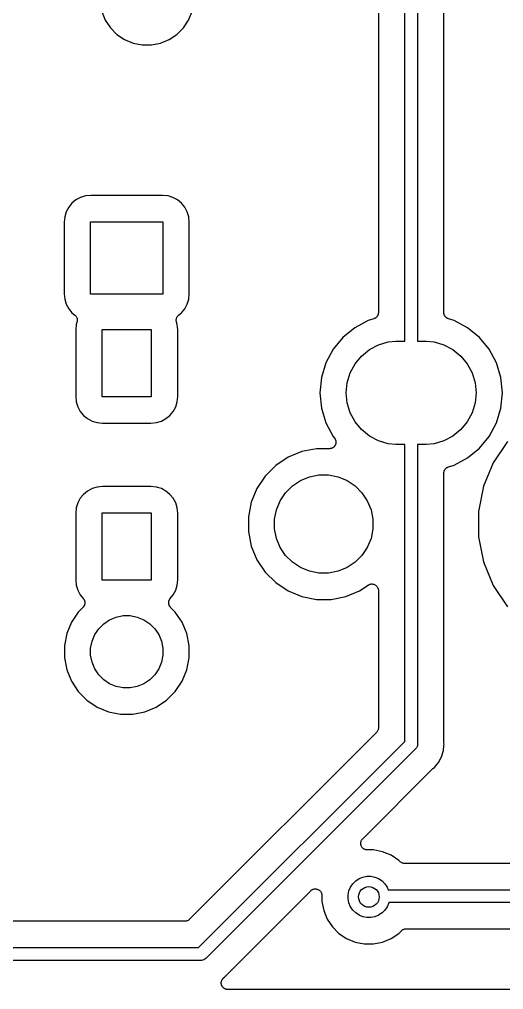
# Model space of a CAD drawing. Extents: x 1.13 to 10.46, y -5.5 to -3.29.
# Drawn here: x 6.281 to 6.65, y -5.498 to -4.758 of the extents above; entities that cross this region are included whole.
import ezdxf

# ---------------------------------------------------------------- set-up
doc = ezdxf.new("R2010")
doc.units = 0
doc.header["$MEASUREMENT"] = 0
doc.layers.add('BLACK', color=7, linetype='CONTINUOUS')

msp = doc.modelspace()

# ---------------------------------------------------------------- linework, layer by layer
at = {"layer": 'BLACK', "linetype": 'CONTINUOUS'}
for p, q in [((6.57461, -4.99394), (6.57461, -4.33228)), ((6.58445, -4.33228), (6.58445, -5.00354)), ((6.60445, -4.98174), (6.60445, -4.35409)), ((6.55461, -4.4435), (6.55461, -4.98174)), ((6.34395, -4.75254), (6.34665, -4.75905)), ((6.34665, -4.75905), (6.35056, -4.7649)), ((6.40609, -4.7649), (6.41001, -4.75905)), ((6.41001, -4.75905), (6.4127, -4.75254)), ((6.35056, -4.7649), (6.35554, -4.76988)), ((6.40112, -4.76988), (6.40609, -4.7649)), ((6.35554, -4.76988), (6.36139, -4.77379)), ((6.36139, -4.77379), (6.3679, -4.77649)), ((6.38875, -4.77649), (6.39526, -4.77379)), ((6.39526, -4.77379), (6.40112, -4.76988)), ((6.3679, -4.77649), (6.37481, -4.77786)), ((6.37481, -4.77786), (6.38185, -4.77786)), ((6.38185, -4.77786), (6.38875, -4.77649)), ((6.33574, -4.89254), (6.33157, -4.89295)), ((6.39025, -4.89254), (6.33574, -4.89254)), ((6.39441, -4.89295), (6.39025, -4.89254)), ((6.32128, -4.89845), (6.31878, -4.90149)), ((6.32433, -4.89595), (6.32128, -4.89845)), ((6.3278, -4.89409), (6.32433, -4.89595)), ((6.33157, -4.89295), (6.3278, -4.89409)), ((6.39818, -4.89409), (6.39441, -4.89295)), ((6.40166, -4.89595), (6.39818, -4.89409)), ((6.4047, -4.89845), (6.40166, -4.89595)), ((6.4072, -4.90149), (6.4047, -4.89845)), ((6.31693, -4.90497), (6.31578, -4.90874)), ((6.31878, -4.90149), (6.31693, -4.90497)), ((6.40906, -4.90497), (6.4072, -4.90149)), ((6.4102, -4.90874), (6.40906, -4.90497)), ((6.31578, -4.90874), (6.31537, -4.9129)), ((6.31537, -4.9129), (6.31537, -4.96741)), ((6.33549, -4.96766), (6.33549, -4.91266)), ((6.33549, -4.91266), (6.39049, -4.91266)), ((6.39049, -4.91266), (6.39049, -4.96766)), ((6.41061, -4.9129), (6.4102, -4.90874)), ((6.41061, -4.96741), (6.41061, -4.9129)), ((6.31537, -4.96741), (6.31578, -4.97158)), ((6.31578, -4.97158), (6.31693, -4.97535)), ((6.39049, -4.96766), (6.33549, -4.96766)), ((6.40906, -4.97535), (6.4102, -4.97158)), ((6.4102, -4.97158), (6.41061, -4.96741)), ((6.31693, -4.97535), (6.31878, -4.97882)), ((6.31878, -4.97882), (6.32128, -4.98187)), ((6.4047, -4.98187), (6.4072, -4.97882)), ((6.4072, -4.97882), (6.40906, -4.97535)), ((6.32128, -4.98187), (6.3235, -4.98369)), ((6.3235, -4.98369), (6.32352, -4.98371)), ((6.32352, -4.98371), (6.32352, -4.98371)), ((6.32352, -4.98371), (6.32352, -4.98371)), ((6.32352, -4.98371), (6.32355, -4.98373)), ((6.32355, -4.98373), (6.32388, -4.98407)), ((6.32388, -4.98407), (6.32421, -4.9844)), ((6.32421, -4.9844), (6.32422, -4.98442)), ((6.32422, -4.98442), (6.32424, -4.98443)), ((6.32424, -4.98443), (6.32449, -4.98482)), ((6.32449, -4.98482), (6.32475, -4.98521)), ((6.32475, -4.98521), (6.32476, -4.98523)), ((6.32476, -4.98523), (6.32477, -4.98525)), ((6.32477, -4.98525), (6.32494, -4.98568)), ((6.32494, -4.98568), (6.32512, -4.98612)), ((6.32521, -4.98855), (6.32511, -4.98901)), ((6.32512, -4.98612), (6.32512, -4.98614)), ((6.32512, -4.98614), (6.32513, -4.98616)), ((6.32513, -4.98616), (6.32522, -4.98661)), ((6.3253, -4.98809), (6.32521, -4.98855)), ((6.32522, -4.98661), (6.32531, -4.98707)), ((6.32531, -4.98758), (6.3253, -4.98805)), ((6.3253, -4.98805), (6.3253, -4.98807)), ((6.3253, -4.98807), (6.3253, -4.98809)), ((6.32531, -4.98707), (6.32531, -4.9871)), ((6.32531, -4.9871), (6.32531, -4.98712)), ((6.32531, -4.98712), (6.32531, -4.98758)), ((6.40067, -4.98798), (6.40068, -4.98751)), ((6.40068, -4.988), (6.40067, -4.98798)), ((6.40068, -4.98705), (6.40069, -4.98703)), ((6.40068, -4.98751), (6.40068, -4.98705)), ((6.40068, -4.98802), (6.40068, -4.988)), ((6.40077, -4.98848), (6.40068, -4.98802)), ((6.40069, -4.987), (6.40078, -4.98655)), ((6.40069, -4.98703), (6.40069, -4.987)), ((6.40085, -4.98894), (6.40077, -4.98848)), ((6.40078, -4.98655), (6.40087, -4.98609)), ((6.40087, -4.98609), (6.40088, -4.98607)), ((6.40088, -4.98607), (6.40089, -4.98605)), ((6.40089, -4.98605), (6.40107, -4.98562)), ((6.40107, -4.98562), (6.40125, -4.98519)), ((6.40125, -4.98519), (6.40126, -4.98517)), ((6.40126, -4.98517), (6.40127, -4.98515)), ((6.40127, -4.98515), (6.40154, -4.98476)), ((6.40154, -4.98476), (6.40179, -4.98438)), ((6.40179, -4.98438), (6.40181, -4.98436)), ((6.40181, -4.98436), (6.40182, -4.98435)), ((6.40182, -4.98435), (6.40215, -4.98402)), ((6.40215, -4.98402), (6.40248, -4.98369)), ((6.40248, -4.98369), (6.4047, -4.98187)), ((6.54686, -4.9878), (6.53654, -4.99331)), ((6.55106, -4.98652), (6.54686, -4.9878)), ((6.55126, -4.98644), (6.55106, -4.98652)), ((6.55148, -4.98637), (6.55126, -4.98644)), ((6.55171, -4.98625), (6.55148, -4.98637)), ((6.55196, -4.98615), (6.55171, -4.98625)), ((6.55215, -4.98603), (6.55196, -4.98615)), ((6.55234, -4.98592), (6.55215, -4.98603)), ((6.55255, -4.98576), (6.55234, -4.98592)), ((6.55277, -4.98561), (6.55255, -4.98576)), ((6.55293, -4.98545), (6.55277, -4.98561)), ((6.5531, -4.98531), (6.55293, -4.98545)), ((6.55328, -4.98511), (6.5531, -4.98531)), ((6.55346, -4.98492), (6.55328, -4.98511)), ((6.55359, -4.98473), (6.55346, -4.98492)), ((6.55373, -4.98456), (6.55359, -4.98473)), ((6.55386, -4.98433), (6.55373, -4.98456)), ((6.55401, -4.98411), (6.55386, -4.98433)), ((6.55409, -4.9839), (6.55401, -4.98411)), ((6.5542, -4.98371), (6.55409, -4.9839)), ((6.55428, -4.98345), (6.5542, -4.98371)), ((6.55438, -4.98321), (6.55428, -4.98345)), ((6.55443, -4.98299), (6.55438, -4.98321)), ((6.5545, -4.98278), (6.55443, -4.98299)), ((6.55453, -4.98251), (6.5545, -4.98278)), ((6.55458, -4.98225), (6.55453, -4.98251)), ((6.55461, -4.98181), (6.55458, -4.98203)), ((6.55458, -4.98203), (6.55458, -4.98225)), ((6.55461, -4.98174), (6.55461, -4.98181)), ((6.60447, -4.98196), (6.60445, -4.98174)), ((6.60447, -4.98218), (6.60447, -4.98196)), ((6.60452, -4.98244), (6.60447, -4.98218)), ((6.60454, -4.98271), (6.60452, -4.98244)), ((6.60461, -4.98292), (6.60454, -4.98271)), ((6.60465, -4.98314), (6.60461, -4.98292)), ((6.60475, -4.98339), (6.60465, -4.98314)), ((6.60483, -4.98364), (6.60475, -4.98339)), ((6.60493, -4.98384), (6.60483, -4.98364)), ((6.60501, -4.98405), (6.60493, -4.98384)), ((6.60516, -4.98427), (6.60501, -4.98405)), ((6.60528, -4.9845), (6.60516, -4.98427)), ((6.60543, -4.98468), (6.60528, -4.9845)), ((6.60555, -4.98487), (6.60543, -4.98468)), ((6.60573, -4.98506), (6.60555, -4.98487)), ((6.6059, -4.98526), (6.60573, -4.98506)), ((6.60607, -4.9854), (6.6059, -4.98526)), ((6.60623, -4.98556), (6.60607, -4.9854)), ((6.60645, -4.98571), (6.60623, -4.98556)), ((6.60665, -4.98588), (6.60645, -4.98571)), ((6.60685, -4.98599), (6.60665, -4.98588)), ((6.60703, -4.98612), (6.60685, -4.98599)), ((6.60728, -4.98622), (6.60703, -4.98612)), ((6.60751, -4.98635), (6.60728, -4.98622)), ((6.60773, -4.98641), (6.60751, -4.98635)), ((6.60793, -4.9865), (6.60773, -4.98641)), ((6.608, -4.98652), (6.60793, -4.9865)), ((6.6122, -4.9878), (6.608, -4.98652)), ((6.62251, -4.99331), (6.6122, -4.9878)), ((6.32458, -4.99076), (6.32417, -4.99493)), ((6.32417, -4.99493), (6.32417, -5.04562)), ((6.32511, -4.98901), (6.32458, -4.99076)), ((6.34429, -5.04587), (6.34429, -4.99469)), ((6.34429, -4.99469), (6.38169, -4.99469)), ((6.38169, -4.99469), (6.38169, -5.04587)), ((6.40086, -4.98898), (6.40085, -4.98894)), ((6.40087, -4.98901), (6.40086, -4.98898)), ((6.40086, -4.98898), (6.40086, -4.98898)), ((6.40086, -4.98898), (6.40086, -4.98898)), ((6.4014, -4.99076), (6.40087, -4.98901)), ((6.40181, -4.99493), (6.4014, -4.99076)), ((6.40181, -5.04562), (6.40181, -4.99493)), ((6.53654, -4.99331), (6.5275, -5.00073)), ((6.57461, -5.00354), (6.57461, -4.99394)), ((6.57461, -4.99394), (6.57461, -4.99394)), ((6.63155, -5.00073), (6.62251, -4.99331)), ((6.5275, -5.00073), (6.52008, -5.00977)), ((6.63897, -5.00977), (6.63155, -5.00073)), ((6.52008, -5.00977), (6.51457, -5.02008)), ((6.54171, -5.01494), (6.54771, -5.01002)), ((6.54771, -5.01002), (6.55455, -5.00636)), ((6.55455, -5.00636), (6.56197, -5.00411)), ((6.56197, -5.00411), (6.56775, -5.00354)), ((6.56775, -5.00354), (6.57461, -5.00354)), ((6.58445, -5.00354), (6.5913, -5.00354)), ((6.5913, -5.00354), (6.59709, -5.00411)), ((6.59709, -5.00411), (6.60451, -5.00636)), ((6.60451, -5.00636), (6.61135, -5.01002)), ((6.61135, -5.01002), (6.61734, -5.01494)), ((6.64449, -5.02008), (6.63897, -5.00977)), ((6.53679, -5.02093), (6.54171, -5.01494)), ((6.61734, -5.01494), (6.62226, -5.02093)), ((6.51457, -5.02008), (6.51117, -5.03127)), ((6.53314, -5.02777), (6.53679, -5.02093)), ((6.62226, -5.02093), (6.62592, -5.02777)), ((6.64788, -5.03127), (6.64449, -5.02008)), ((6.51117, -5.03127), (6.51003, -5.04291)), ((6.53088, -5.0352), (6.53314, -5.02777)), ((6.62592, -5.02777), (6.62817, -5.0352)), ((6.64903, -5.04291), (6.64788, -5.03127)), ((6.53012, -5.04291), (6.53088, -5.0352)), ((6.62817, -5.0352), (6.62893, -5.04291)), ((6.32417, -5.04562), (6.32458, -5.04979)), ((6.38169, -5.04587), (6.34429, -5.04587)), ((6.4014, -5.04979), (6.40181, -5.04562)), ((6.51003, -5.04291), (6.51117, -5.05455)), ((6.53088, -5.05063), (6.53012, -5.04291)), ((6.62893, -5.04291), (6.62817, -5.05063)), ((6.64788, -5.05455), (6.64903, -5.04291)), ((6.32458, -5.04979), (6.32572, -5.05356)), ((6.32572, -5.05356), (6.32758, -5.05703)), ((6.3984, -5.05703), (6.40026, -5.05356)), ((6.40026, -5.05356), (6.4014, -5.04979)), ((6.51117, -5.05455), (6.51457, -5.06574)), ((6.53314, -5.05805), (6.53088, -5.05063)), ((6.62817, -5.05063), (6.62592, -5.05805)), ((6.64449, -5.06574), (6.64788, -5.05455)), ((6.32758, -5.05703), (6.33008, -5.06008)), ((6.33008, -5.06008), (6.33313, -5.06258)), ((6.39286, -5.06258), (6.3959, -5.06008)), ((6.3959, -5.06008), (6.3984, -5.05703)), ((6.53679, -5.06489), (6.53314, -5.05805)), ((6.62592, -5.05805), (6.62226, -5.06489)), ((6.33313, -5.06258), (6.3366, -5.06443)), ((6.3366, -5.06443), (6.34037, -5.06558)), ((6.34037, -5.06558), (6.34454, -5.06599)), ((6.34454, -5.06599), (6.38145, -5.06599)), ((6.38145, -5.06599), (6.38561, -5.06558)), ((6.38561, -5.06558), (6.38938, -5.06443)), ((6.38938, -5.06443), (6.39286, -5.06258)), ((6.51457, -5.06574), (6.52008, -5.07606)), ((6.54171, -5.07089), (6.53679, -5.06489)), ((6.62226, -5.06489), (6.61734, -5.07089)), ((6.63897, -5.07606), (6.64449, -5.06574)), ((6.52008, -5.07606), (6.52113, -5.07734)), ((6.54771, -5.07581), (6.54171, -5.07089)), ((6.55455, -5.07946), (6.54771, -5.07581)), ((6.61135, -5.07581), (6.60451, -5.07946)), ((6.61734, -5.07089), (6.61135, -5.07581)), ((6.63155, -5.0851), (6.63897, -5.07606)), ((6.52004, -5.08468), (6.51981, -5.0848)), ((6.52022, -5.08453), (6.52004, -5.08468)), ((6.52041, -5.0844), (6.52022, -5.08453)), ((6.5206, -5.08422), (6.52041, -5.0844)), ((6.52079, -5.08406), (6.5206, -5.08422)), ((6.52094, -5.08388), (6.52079, -5.08406)), ((6.52111, -5.08371), (6.52094, -5.08388)), ((6.52125, -5.0835), (6.52111, -5.08371)), ((6.52113, -5.07734), (6.52118, -5.07739)), ((6.52118, -5.07739), (6.52131, -5.07759)), ((6.52141, -5.08331), (6.52125, -5.0835)), ((6.52131, -5.07759), (6.52145, -5.07777)), ((6.52153, -5.0831), (6.52141, -5.08331)), ((6.52145, -5.07777), (6.52157, -5.078)), ((6.52166, -5.08291), (6.52153, -5.0831)), ((6.52157, -5.078), (6.52171, -5.07821)), ((6.52176, -5.08267), (6.52166, -5.08291)), ((6.52171, -5.07821), (6.5218, -5.07843)), ((6.52188, -5.08245), (6.52176, -5.08267)), ((6.5218, -5.07843), (6.52191, -5.07864)), ((6.52195, -5.08223), (6.52188, -5.08245)), ((6.52191, -5.07864), (6.52198, -5.07888)), ((6.52204, -5.08201), (6.52195, -5.08223)), ((6.52198, -5.07888), (6.52207, -5.07912)), ((6.52209, -5.08176), (6.52204, -5.08201)), ((6.52207, -5.07912), (6.52211, -5.07935)), ((6.52217, -5.08152), (6.52209, -5.08176)), ((6.52211, -5.07935), (6.52218, -5.07957)), ((6.52219, -5.08128), (6.52217, -5.08152)), ((6.52218, -5.07957), (6.5222, -5.07983)), ((6.52224, -5.08105), (6.52219, -5.08128)), ((6.5222, -5.07983), (6.52225, -5.08008)), ((6.52227, -5.08055), (6.52224, -5.0808)), ((6.52224, -5.0808), (6.52224, -5.08105)), ((6.52225, -5.08008), (6.52225, -5.08031)), ((6.52225, -5.08031), (6.52227, -5.08055)), ((6.56197, -5.08171), (6.55455, -5.07946)), ((6.56775, -5.08228), (6.56197, -5.08171)), ((6.57461, -5.08228), (6.56775, -5.08228)), ((6.57461, -5.09237), (6.57461, -5.08228)), ((6.5913, -5.08228), (6.58445, -5.08228)), ((6.58445, -5.08228), (6.58445, -5.31027)), ((6.59709, -5.08171), (6.5913, -5.08228)), ((6.60451, -5.07946), (6.59709, -5.08171)), ((6.65283, -5.07997), (6.64203, -5.09614)), ((6.4858, -5.09204), (6.4764, -5.09833)), ((6.49625, -5.08772), (6.4858, -5.09204)), ((6.50734, -5.08551), (6.49625, -5.08772)), ((6.51727, -5.08551), (6.50734, -5.08551)), ((6.5175, -5.08549), (6.51727, -5.08551)), ((6.51774, -5.08549), (6.5175, -5.08549)), ((6.51799, -5.08544), (6.51774, -5.08549)), ((6.51824, -5.08542), (6.51799, -5.08544)), ((6.51846, -5.08535), (6.51824, -5.08542)), ((6.5187, -5.0853), (6.51846, -5.08535)), ((6.51893, -5.08521), (6.5187, -5.0853)), ((6.51917, -5.08513), (6.51893, -5.08521)), ((6.51938, -5.08502), (6.51917, -5.08513)), ((6.5196, -5.08494), (6.51938, -5.08502)), ((6.51981, -5.0848), (6.5196, -5.08494)), ((6.62251, -5.09252), (6.63155, -5.0851)), ((6.4764, -5.09833), (6.46841, -5.10632)), ((6.57461, -5.30847), (6.57461, -5.09237)), ((6.57461, -5.09237), (6.57461, -5.09237)), ((6.60734, -5.09958), (6.60758, -5.09945)), ((6.60758, -5.09945), (6.60779, -5.09939)), ((6.60779, -5.09939), (6.608, -5.0993)), ((6.608, -5.0993), (6.6122, -5.09803)), ((6.6122, -5.09803), (6.62251, -5.09252)), ((6.64203, -5.09614), (6.63458, -5.11411)), ((6.46841, -5.10632), (6.46212, -5.11572)), ((6.50208, -5.10695), (6.50931, -5.10551)), ((6.50931, -5.10551), (6.51668, -5.10551)), ((6.51668, -5.10551), (6.5239, -5.10695)), ((6.60445, -5.10402), (6.60447, -5.1038)), ((6.60445, -5.10409), (6.60445, -5.10402)), ((6.60445, -5.30904), (6.60445, -5.10409)), ((6.60447, -5.1038), (6.60448, -5.10357)), ((6.60448, -5.10357), (6.60453, -5.10331)), ((6.60453, -5.10331), (6.60456, -5.10305)), ((6.60456, -5.10305), (6.60463, -5.10284)), ((6.60463, -5.10284), (6.60467, -5.10262)), ((6.60467, -5.10262), (6.60477, -5.10237)), ((6.60477, -5.10237), (6.60485, -5.10212)), ((6.60485, -5.10212), (6.60496, -5.10192)), ((6.60496, -5.10192), (6.60505, -5.10172)), ((6.60505, -5.10172), (6.6052, -5.1015)), ((6.6052, -5.1015), (6.60532, -5.10126)), ((6.60532, -5.10126), (6.60547, -5.10109)), ((6.60547, -5.10109), (6.60559, -5.10091)), ((6.60559, -5.10091), (6.60578, -5.10072)), ((6.60578, -5.10072), (6.60595, -5.10052)), ((6.60595, -5.10052), (6.60613, -5.10038)), ((6.60613, -5.10038), (6.60628, -5.10022)), ((6.60628, -5.10022), (6.6065, -5.10007)), ((6.6065, -5.10007), (6.60671, -5.09991)), ((6.60671, -5.09991), (6.60691, -5.0998)), ((6.60691, -5.0998), (6.6071, -5.09968)), ((6.6071, -5.09968), (6.60734, -5.09958)), ((6.48394, -5.11907), (6.48915, -5.11386)), ((6.48915, -5.11386), (6.49528, -5.10977)), ((6.49528, -5.10977), (6.50208, -5.10695)), ((6.5239, -5.10695), (6.53071, -5.10977)), ((6.53071, -5.10977), (6.53683, -5.11386)), ((6.53683, -5.11386), (6.54204, -5.11907)), ((6.63458, -5.11411), (6.63079, -5.13319)), ((6.33008, -5.12024), (6.32758, -5.12328)), ((6.33313, -5.11774), (6.33008, -5.12024)), ((6.3366, -5.11588), (6.33313, -5.11774)), ((6.34037, -5.11474), (6.3366, -5.11588)), ((6.34454, -5.11433), (6.34037, -5.11474)), ((6.38145, -5.11433), (6.34454, -5.11433)), ((6.38561, -5.11474), (6.38145, -5.11433)), ((6.38938, -5.11588), (6.38561, -5.11474)), ((6.39286, -5.11774), (6.38938, -5.11588)), ((6.3959, -5.12024), (6.39286, -5.11774)), ((6.3984, -5.12328), (6.3959, -5.12024)), ((6.46212, -5.11572), (6.4578, -5.12617)), ((6.47985, -5.1252), (6.48394, -5.11907)), ((6.54204, -5.11907), (6.54614, -5.1252)), ((6.32572, -5.12676), (6.32458, -5.13053)), ((6.32758, -5.12328), (6.32572, -5.12676)), ((6.40026, -5.12676), (6.3984, -5.12328)), ((6.4014, -5.13053), (6.40026, -5.12676)), ((6.4578, -5.12617), (6.45559, -5.13726)), ((6.47703, -5.132), (6.47985, -5.1252)), ((6.54614, -5.1252), (6.54896, -5.132)), ((6.32458, -5.13053), (6.32417, -5.13469)), ((6.32417, -5.13469), (6.32417, -5.18538)), ((6.34429, -5.18563), (6.34429, -5.13445)), ((6.34429, -5.13445), (6.38169, -5.13445)), ((6.38169, -5.13445), (6.38169, -5.18563)), ((6.40181, -5.13469), (6.4014, -5.13053)), ((6.40181, -5.18538), (6.40181, -5.13469)), ((6.47559, -5.13923), (6.47703, -5.132)), ((6.54896, -5.132), (6.55039, -5.13923)), ((6.63079, -5.13319), (6.63079, -5.15264)), ((6.45559, -5.13726), (6.45559, -5.14857)), ((6.47559, -5.1466), (6.47559, -5.13923)), ((6.55039, -5.13923), (6.55039, -5.1466)), ((6.45559, -5.14857), (6.4578, -5.15966)), ((6.47703, -5.15382), (6.47559, -5.1466)), ((6.55039, -5.1466), (6.54896, -5.15382)), ((6.47985, -5.16063), (6.47703, -5.15382)), ((6.54896, -5.15382), (6.54614, -5.16063)), ((6.63079, -5.15264), (6.63458, -5.17171)), ((6.4578, -5.15966), (6.46212, -5.1701)), ((6.48394, -5.16676), (6.47985, -5.16063)), ((6.54614, -5.16063), (6.54204, -5.16676)), ((6.46212, -5.1701), (6.46841, -5.1795)), ((6.48915, -5.17197), (6.48394, -5.16676)), ((6.49528, -5.17606), (6.48915, -5.17197)), ((6.53683, -5.17197), (6.53071, -5.17606)), ((6.54204, -5.16676), (6.53683, -5.17197)), ((6.63458, -5.17171), (6.64203, -5.18968)), ((6.46841, -5.1795), (6.4764, -5.1875)), ((6.50208, -5.17888), (6.49528, -5.17606)), ((6.50931, -5.18031), (6.50208, -5.17888)), ((6.51668, -5.18031), (6.50931, -5.18031)), ((6.5239, -5.17888), (6.51668, -5.18031)), ((6.53071, -5.17606), (6.5239, -5.17888)), ((6.32417, -5.18538), (6.32458, -5.18955)), ((6.38169, -5.18563), (6.34429, -5.18563)), ((6.4014, -5.18955), (6.40181, -5.18538)), ((6.4764, -5.1875), (6.4858, -5.19378)), ((6.32458, -5.18955), (6.32572, -5.19332)), ((6.32572, -5.19332), (6.32758, -5.1968)), ((6.3984, -5.1968), (6.40026, -5.19332)), ((6.40026, -5.19332), (6.4014, -5.18955)), ((6.4858, -5.19378), (6.49625, -5.19811)), ((6.52974, -5.19811), (6.54018, -5.19378)), ((6.54018, -5.19378), (6.54683, -5.18934)), ((6.54683, -5.18934), (6.54687, -5.18932)), ((6.54687, -5.18931), (6.54689, -5.1893)), ((6.54687, -5.18932), (6.54687, -5.18931)), ((6.54687, -5.18931), (6.54687, -5.18931)), ((6.54689, -5.1893), (6.54732, -5.18908)), ((6.54732, -5.18908), (6.54773, -5.18886)), ((6.54773, -5.18886), (6.54774, -5.18886)), ((6.54774, -5.18886), (6.54775, -5.18885)), ((6.54775, -5.18885), (6.54822, -5.18872)), ((6.54822, -5.18872), (6.54867, -5.18859)), ((6.54867, -5.18859), (6.54868, -5.18859)), ((6.54868, -5.18859), (6.54869, -5.18858)), ((6.54869, -5.18858), (6.54916, -5.18854)), ((6.54916, -5.18854), (6.54964, -5.1885)), ((6.54964, -5.1885), (6.54965, -5.1885)), ((6.54965, -5.1885), (6.54966, -5.1885)), ((6.54966, -5.1885), (6.55013, -5.18855)), ((6.55013, -5.18855), (6.55061, -5.1886)), ((6.55061, -5.1886), (6.55062, -5.1886)), ((6.55062, -5.1886), (6.55063, -5.1886)), ((6.55063, -5.1886), (6.55108, -5.18875)), ((6.55108, -5.18875), (6.55154, -5.18889)), ((6.55154, -5.18889), (6.55155, -5.18889)), ((6.55155, -5.18889), (6.55156, -5.1889)), ((6.55156, -5.1889), (6.55198, -5.18912)), ((6.55198, -5.18912), (6.5524, -5.18935)), ((6.5524, -5.18935), (6.55241, -5.18936)), ((6.55241, -5.18936), (6.55242, -5.18937)), ((6.55242, -5.18937), (6.55278, -5.18967)), ((6.55278, -5.18967), (6.55315, -5.18998)), ((6.55315, -5.18998), (6.55316, -5.18998)), ((6.55316, -5.18998), (6.55317, -5.18999)), ((6.55317, -5.18999), (6.55347, -5.19036)), ((6.55347, -5.19036), (6.55377, -5.19073)), ((6.55377, -5.19073), (6.55378, -5.19074)), ((6.55378, -5.19074), (6.55378, -5.19075)), ((6.55378, -5.19075), (6.554, -5.19117)), ((6.554, -5.19117), (6.55423, -5.19159)), ((6.55423, -5.19159), (6.55423, -5.1916)), ((6.55423, -5.1916), (6.55424, -5.19161)), ((6.55424, -5.19161), (6.55437, -5.19207)), ((6.55437, -5.19207), (6.55451, -5.19253)), ((6.55451, -5.19253), (6.55451, -5.19254)), ((6.55451, -5.19254), (6.55452, -5.19255)), ((6.55452, -5.19255), (6.55456, -5.19302)), ((6.55456, -5.19302), (6.55461, -5.1935)), ((6.55461, -5.1935), (6.55461, -5.29812)), ((6.64203, -5.18968), (6.65283, -5.20586)), ((6.32758, -5.1968), (6.32993, -5.19966)), ((6.32993, -5.19966), (6.32998, -5.19972)), ((6.32998, -5.19972), (6.3301, -5.19991)), ((6.3301, -5.19991), (6.33024, -5.20008)), ((6.33024, -5.20008), (6.33037, -5.20031)), ((6.33037, -5.20031), (6.33051, -5.20054)), ((6.33051, -5.20054), (6.33059, -5.20074)), ((6.33059, -5.20074), (6.3307, -5.20094)), ((6.3307, -5.20094), (6.33077, -5.2012)), ((6.33077, -5.2012), (6.33087, -5.20144)), ((6.33087, -5.20144), (6.33091, -5.20166)), ((6.33091, -5.20166), (6.33098, -5.20188)), ((6.33098, -5.20188), (6.331, -5.20214)), ((6.331, -5.20214), (6.33105, -5.2024)), ((6.33107, -5.20285), (6.33104, -5.20311)), ((6.33105, -5.2024), (6.33105, -5.20263)), ((6.33105, -5.20263), (6.33107, -5.20285)), ((6.39492, -5.20278), (6.39494, -5.20256)), ((6.39494, -5.20304), (6.39492, -5.20278)), ((6.39494, -5.20233), (6.39499, -5.20207)), ((6.39494, -5.20256), (6.39494, -5.20233)), ((6.39499, -5.20207), (6.39502, -5.20181)), ((6.39502, -5.20181), (6.39509, -5.2016)), ((6.39509, -5.2016), (6.39513, -5.20137)), ((6.39513, -5.20137), (6.39523, -5.20113)), ((6.39523, -5.20113), (6.39531, -5.20088)), ((6.39531, -5.20088), (6.39542, -5.20068)), ((6.39542, -5.20068), (6.39551, -5.20047)), ((6.39551, -5.20047), (6.39565, -5.20025)), ((6.39565, -5.20025), (6.39578, -5.20002)), ((6.39578, -5.20002), (6.39592, -5.19985)), ((6.39592, -5.19985), (6.39605, -5.19966)), ((6.39605, -5.19966), (6.3984, -5.1968)), ((6.49625, -5.19811), (6.50734, -5.20031)), ((6.50734, -5.20031), (6.51865, -5.20031)), ((6.51865, -5.20031), (6.52974, -5.19811)), ((6.3261, -5.20988), (6.3209, -5.21766)), ((6.3296, -5.20637), (6.3261, -5.20988)), ((6.32975, -5.20619), (6.3296, -5.20637)), ((6.32991, -5.20604), (6.32975, -5.20619)), ((6.33006, -5.20582), (6.32991, -5.20604)), ((6.33022, -5.20562), (6.33006, -5.20582)), ((6.33033, -5.20542), (6.33022, -5.20562)), ((6.33046, -5.20523), (6.33033, -5.20542)), ((6.33056, -5.20499), (6.33046, -5.20523)), ((6.33069, -5.20476), (6.33056, -5.20499)), ((6.33075, -5.20454), (6.33069, -5.20476)), ((6.33084, -5.20433), (6.33075, -5.20454)), ((6.33089, -5.20407), (6.33084, -5.20433)), ((6.33097, -5.20382), (6.33089, -5.20407)), ((6.33099, -5.2036), (6.33097, -5.20382)), ((6.33104, -5.20338), (6.33099, -5.2036)), ((6.33104, -5.20311), (6.33104, -5.20338)), ((6.39494, -5.20331), (6.39494, -5.20304)), ((6.39498, -5.20353), (6.39494, -5.20331)), ((6.395, -5.20375), (6.39498, -5.20353)), ((6.39507, -5.20401), (6.395, -5.20375)), ((6.39512, -5.20426), (6.39507, -5.20401)), ((6.39521, -5.20447), (6.39512, -5.20426)), ((6.39527, -5.20469), (6.39521, -5.20447)), ((6.39539, -5.20492), (6.39527, -5.20469)), ((6.39549, -5.20517), (6.39539, -5.20492)), ((6.39562, -5.20536), (6.39549, -5.20517)), ((6.39572, -5.20556), (6.39562, -5.20536)), ((6.39589, -5.20576), (6.39572, -5.20556)), ((6.39603, -5.20598), (6.39589, -5.20576)), ((6.39619, -5.20614), (6.39603, -5.20598)), ((6.39633, -5.20632), (6.39619, -5.20614)), ((6.39638, -5.20637), (6.39633, -5.20632)), ((6.39989, -5.20988), (6.39638, -5.20637)), ((6.40509, -5.21766), (6.39989, -5.20988)), ((6.3209, -5.21766), (6.31732, -5.2263)), ((6.34546, -5.2188), (6.34997, -5.21579)), ((6.34997, -5.21579), (6.35497, -5.21371)), ((6.35497, -5.21371), (6.36028, -5.21266)), ((6.36028, -5.21266), (6.3657, -5.21266)), ((6.3657, -5.21266), (6.37101, -5.21371)), ((6.37101, -5.21371), (6.37602, -5.21579)), ((6.37602, -5.21579), (6.38052, -5.2188)), ((6.40867, -5.2263), (6.40509, -5.21766)), ((6.33862, -5.22713), (6.34163, -5.22263)), ((6.34163, -5.22263), (6.34546, -5.2188)), ((6.38052, -5.2188), (6.38435, -5.22263)), ((6.38435, -5.22263), (6.38736, -5.22713)), ((6.31732, -5.2263), (6.31549, -5.23548)), ((6.33549, -5.23745), (6.33655, -5.23214)), ((6.33655, -5.23214), (6.33862, -5.22713)), ((6.38736, -5.22713), (6.38944, -5.23214)), ((6.38944, -5.23214), (6.39049, -5.23745)), ((6.41049, -5.23548), (6.40867, -5.2263)), ((6.31549, -5.23548), (6.31549, -5.24484)), ((6.33549, -5.24287), (6.33549, -5.23745)), ((6.39049, -5.23745), (6.39049, -5.24287)), ((6.41049, -5.24484), (6.41049, -5.23548)), ((6.31549, -5.24484), (6.31732, -5.25401)), ((6.33655, -5.24818), (6.33549, -5.24287)), ((6.39049, -5.24287), (6.38944, -5.24818)), ((6.40867, -5.25401), (6.41049, -5.24484)), ((6.31732, -5.25401), (6.3209, -5.26266)), ((6.33862, -5.25318), (6.33655, -5.24818)), ((6.34163, -5.25769), (6.33862, -5.25318)), ((6.38736, -5.25318), (6.38435, -5.25769)), ((6.38944, -5.24818), (6.38736, -5.25318)), ((6.40509, -5.26266), (6.40867, -5.25401)), ((6.34546, -5.26152), (6.34163, -5.25769)), ((6.34997, -5.26453), (6.34546, -5.26152)), ((6.38052, -5.26152), (6.37602, -5.26453)), ((6.38435, -5.25769), (6.38052, -5.26152)), ((6.3209, -5.26266), (6.3261, -5.27044)), ((6.35497, -5.2666), (6.34997, -5.26453)), ((6.36028, -5.26766), (6.35497, -5.2666)), ((6.3657, -5.26766), (6.36028, -5.26766)), ((6.37101, -5.2666), (6.3657, -5.26766)), ((6.37602, -5.26453), (6.37101, -5.2666)), ((6.39989, -5.27044), (6.40509, -5.26266)), ((6.3261, -5.27044), (6.33271, -5.27705)), ((6.39327, -5.27705), (6.39989, -5.27044)), ((6.33271, -5.27705), (6.34049, -5.28225)), ((6.34049, -5.28225), (6.34914, -5.28583)), ((6.37685, -5.28583), (6.38549, -5.28225)), ((6.38549, -5.28225), (6.39327, -5.27705)), ((6.34914, -5.28583), (6.35831, -5.28766)), ((6.35831, -5.28766), (6.36767, -5.28766)), ((6.36767, -5.28766), (6.37685, -5.28583)), ((6.55455, -5.29865), (6.55451, -5.29911)), ((6.55461, -5.29819), (6.55455, -5.29865)), ((6.55461, -5.29812), (6.55461, -5.29814)), ((6.55461, -5.29814), (6.55461, -5.29814)), ((6.55461, -5.29814), (6.55461, -5.29814)), ((6.55461, -5.29814), (6.55461, -5.29819)), ((6.55314, -5.30166), (6.41087, -5.44393)), ((6.55344, -5.3013), (6.55314, -5.30166)), ((6.55373, -5.30094), (6.55344, -5.3013)), ((6.55374, -5.30092), (6.55373, -5.30094)), ((6.55376, -5.3009), (6.55374, -5.30092)), ((6.55398, -5.30049), (6.55376, -5.3009)), ((6.5542, -5.30009), (6.55398, -5.30049)), ((6.55421, -5.30006), (6.5542, -5.30009)), ((6.55422, -5.30004), (6.55421, -5.30006)), ((6.55436, -5.2996), (6.55422, -5.30004)), ((6.5545, -5.29916), (6.55436, -5.2996)), ((6.55451, -5.29911), (6.5545, -5.29913)), ((6.5545, -5.29913), (6.5545, -5.29916)), ((6.41769, -5.46539), (6.57461, -5.30847)), ((6.58327, -5.31371), (6.58302, -5.31401)), ((6.58364, -5.31326), (6.58327, -5.31371)), ((6.5841, -5.31241), (6.58364, -5.31326)), ((6.58413, -5.3123), (6.5841, -5.31241)), ((6.58438, -5.31148), (6.58413, -5.3123)), ((6.58445, -5.31075), (6.58438, -5.31148)), ((6.58445, -5.31027), (6.58447, -5.31051)), ((6.58447, -5.31051), (6.58445, -5.31075)), ((6.58445, -5.31075), (6.58445, -5.31075)), ((6.60409, -5.3154), (6.60447, -5.31149)), ((6.60447, -5.30925), (6.60445, -5.30904)), ((6.60447, -5.30946), (6.60447, -5.30925)), ((6.60447, -5.30953), (6.60447, -5.30946)), ((6.60457, -5.31051), (6.60447, -5.30953)), ((6.60447, -5.31149), (6.60457, -5.31051)), ((6.60447, -5.31149), (6.60447, -5.31149)), ((6.58284, -5.31416), (6.42338, -5.47362)), ((6.58302, -5.31401), (6.58284, -5.31416)), ((6.60035, -5.32443), (6.60266, -5.3201)), ((6.60266, -5.3201), (6.60409, -5.3154)), ((6.59647, -5.32885), (6.59723, -5.32822)), ((6.59723, -5.32822), (6.60035, -5.32443)), ((6.54266, -5.38263), (6.59611, -5.32917)), ((6.59611, -5.32917), (6.59616, -5.32913)), ((6.59616, -5.32913), (6.59632, -5.32899)), ((6.59632, -5.32899), (6.59647, -5.32885)), ((6.54119, -5.38613), (6.54124, -5.38565)), ((6.54119, -5.38614), (6.54119, -5.38613)), ((6.54119, -5.38615), (6.54119, -5.38614)), ((6.54124, -5.38662), (6.54119, -5.38615)), ((6.54124, -5.38565), (6.54129, -5.38518)), ((6.54128, -5.3871), (6.54124, -5.38662)), ((6.54128, -5.38711), (6.54128, -5.3871)), ((6.54128, -5.38712), (6.54128, -5.38711)), ((6.54142, -5.38758), (6.54128, -5.38712)), ((6.54129, -5.38516), (6.54144, -5.3847)), ((6.54129, -5.38517), (6.54129, -5.38516)), ((6.54129, -5.38518), (6.54129, -5.38517)), ((6.54155, -5.38804), (6.54142, -5.38758)), ((6.54144, -5.3847), (6.54157, -5.38424)), ((6.54157, -5.38424), (6.54158, -5.38424)), ((6.54158, -5.38423), (6.54181, -5.3838)), ((6.54158, -5.38424), (6.54158, -5.38423)), ((6.54181, -5.3838), (6.54204, -5.38338)), ((6.54204, -5.38338), (6.54205, -5.38337)), ((6.54204, -5.38338), (6.54204, -5.38338)), ((6.54205, -5.38337), (6.54235, -5.383)), ((6.54235, -5.383), (6.54266, -5.38263)), ((6.54156, -5.38805), (6.54155, -5.38804)), ((6.54178, -5.38848), (6.54156, -5.38805)), ((6.54156, -5.38805), (6.54156, -5.38805)), ((6.54201, -5.3889), (6.54178, -5.38848)), ((6.54201, -5.38891), (6.54201, -5.3889)), ((6.54202, -5.38892), (6.54201, -5.38891)), ((6.54232, -5.38929), (6.54202, -5.38892)), ((6.54262, -5.38966), (6.54232, -5.38929)), ((6.54262, -5.38967), (6.54262, -5.38966)), ((6.54263, -5.38968), (6.54262, -5.38967)), ((6.543, -5.38999), (6.54263, -5.38968)), ((6.54337, -5.39029), (6.543, -5.38999)), ((6.54337, -5.3903), (6.54337, -5.39029)), ((6.54338, -5.3903), (6.54337, -5.3903)), ((6.5438, -5.39053), (6.54338, -5.3903)), ((6.54422, -5.39076), (6.5438, -5.39053)), ((6.54423, -5.39076), (6.54422, -5.39076)), ((6.54424, -5.39077), (6.54423, -5.39076)), ((6.54469, -5.39091), (6.54424, -5.39077)), ((6.54515, -5.39106), (6.54469, -5.39091)), ((6.54516, -5.39106), (6.54515, -5.39106)), ((6.54517, -5.39106), (6.54516, -5.39106)), ((6.54564, -5.39111), (6.54517, -5.39106)), ((6.54612, -5.39116), (6.54564, -5.39111)), ((6.54614, -5.39116), (6.54612, -5.39116)), ((6.54619, -5.39117), (6.54614, -5.39116)), ((6.54614, -5.39116), (6.54614, -5.39117)), ((6.54614, -5.39117), (6.54614, -5.39116)), ((6.55085, -5.39117), (6.54619, -5.39117)), ((6.55775, -5.39254), (6.55085, -5.39117)), ((6.56426, -5.39523), (6.55775, -5.39254)), ((6.57012, -5.39915), (6.56426, -5.39523)), ((6.5709, -5.39993), (6.57012, -5.39915)), ((6.57125, -5.40022), (6.5709, -5.39993)), ((6.57161, -5.40052), (6.57125, -5.40022)), ((6.57163, -5.40053), (6.57161, -5.40052)), ((6.57165, -5.40055), (6.57163, -5.40053)), ((6.57206, -5.40077), (6.57165, -5.40055)), ((6.57246, -5.40099), (6.57206, -5.40077)), ((6.57249, -5.401), (6.57246, -5.40099)), ((6.57251, -5.40101), (6.57249, -5.401)), ((6.57295, -5.40114), (6.57251, -5.40101)), ((6.57339, -5.40128), (6.57295, -5.40114)), ((6.57342, -5.40129), (6.57339, -5.40128)), ((6.57344, -5.40129), (6.57342, -5.40129)), ((6.5739, -5.40134), (6.57344, -5.40129)), ((6.57436, -5.40139), (6.5739, -5.40134)), ((6.57441, -5.40139), (6.57436, -5.40139)), ((6.57442, -5.40139), (6.57441, -5.40139)), ((6.57443, -5.40139), (6.57442, -5.40139)), ((6.57442, -5.40139), (6.57442, -5.40139)), ((7.22433, -5.40139), (6.57443, -5.40139)), ((6.53337, -5.41945), (6.5351, -5.41687)), ((6.5351, -5.41687), (6.53729, -5.41468)), ((6.53729, -5.41468), (6.53987, -5.41296)), ((6.53987, -5.41296), (6.54273, -5.41177)), ((6.54273, -5.41177), (6.54578, -5.41117)), ((6.54578, -5.41117), (6.54888, -5.41117)), ((6.54888, -5.41117), (6.55192, -5.41177)), ((6.55192, -5.41177), (6.55479, -5.41296)), ((6.55479, -5.41296), (6.55737, -5.41468)), ((6.55737, -5.41468), (6.55956, -5.41687)), ((6.55956, -5.41687), (6.56128, -5.41945)), ((6.43839, -5.4869), (6.50304, -5.42224)), ((6.50304, -5.42224), (6.50308, -5.4222)), ((6.50308, -5.4222), (6.50309, -5.42219)), ((6.50308, -5.4222), (6.50308, -5.4222)), ((6.50308, -5.4222), (6.50308, -5.4222)), ((6.50309, -5.42219), (6.50347, -5.42189)), ((6.50347, -5.42189), (6.50384, -5.42159)), ((6.50384, -5.42159), (6.50385, -5.42159)), ((6.50385, -5.42159), (6.50386, -5.42158)), ((6.50386, -5.42158), (6.50428, -5.42136)), ((6.50428, -5.42136), (6.50471, -5.42114)), ((6.50471, -5.42114), (6.50472, -5.42113)), ((6.50471, -5.42114), (6.50471, -5.42114)), ((6.50472, -5.42113), (6.50519, -5.421)), ((6.50519, -5.421), (6.50564, -5.42087)), ((6.50564, -5.42087), (6.50565, -5.42086)), ((6.50565, -5.42086), (6.50566, -5.42086)), ((6.50566, -5.42086), (6.50614, -5.42082)), ((6.50614, -5.42082), (6.50661, -5.42078)), ((6.50661, -5.42078), (6.50662, -5.42078)), ((6.50662, -5.42078), (6.50663, -5.42078)), ((6.50663, -5.42078), (6.50711, -5.42083)), ((6.50711, -5.42083), (6.50758, -5.42088)), ((6.50758, -5.42088), (6.50759, -5.42088)), ((6.50759, -5.42088), (6.5076, -5.42088)), ((6.5076, -5.42088), (6.50805, -5.42102)), ((6.50805, -5.42102), (6.50852, -5.42117)), ((6.50852, -5.42117), (6.50852, -5.42117)), ((6.50852, -5.42117), (6.50853, -5.42117)), ((6.50853, -5.42117), (6.50894, -5.4214)), ((6.50894, -5.4214), (6.50938, -5.42163)), ((6.50938, -5.42163), (6.50938, -5.42164)), ((6.50938, -5.42164), (6.50939, -5.42164)), ((6.50939, -5.42164), (6.50975, -5.42194)), ((6.50975, -5.42194), (6.51013, -5.42225)), ((6.51013, -5.42225), (6.51013, -5.42226)), ((6.51013, -5.42226), (6.51014, -5.42227)), ((6.51014, -5.42227), (6.51044, -5.42263)), ((6.51044, -5.42263), (6.51074, -5.42301)), ((6.51074, -5.42301), (6.51075, -5.42302)), ((6.51075, -5.42302), (6.51075, -5.42302)), ((6.51075, -5.42302), (6.51097, -5.42344)), ((6.51097, -5.42344), (6.5112, -5.42387)), ((6.5112, -5.42387), (6.5112, -5.42388)), ((6.5112, -5.42388), (6.51121, -5.42389)), ((6.51121, -5.42389), (6.51134, -5.42434)), ((6.51134, -5.42434), (6.51148, -5.42481)), ((6.53158, -5.42536), (6.53218, -5.42232)), ((6.53218, -5.42232), (6.53337, -5.41945)), ((6.56128, -5.41945), (6.56209, -5.42139)), ((6.56209, -5.42139), (7.23469, -5.42139)), ((6.51148, -5.42481), (6.51149, -5.42481)), ((6.51149, -5.42481), (6.51149, -5.42482)), ((6.51149, -5.42482), (6.51153, -5.4253)), ((6.51153, -5.4253), (6.51158, -5.42578)), ((6.51158, -5.42578), (6.51158, -5.43043)), ((6.51158, -5.43043), (6.51295, -5.43734)), ((6.53158, -5.42846), (6.53158, -5.42536)), ((6.53218, -5.43151), (6.53158, -5.42846)), ((6.53337, -5.43437), (6.53218, -5.43151)), ((6.56247, -5.43151), (6.56128, -5.43437)), ((6.56252, -5.43123), (6.56247, -5.43151)), ((7.23649, -5.43123), (6.56252, -5.43123)), ((6.51295, -5.43734), (6.51565, -5.44385)), ((6.5351, -5.43695), (6.53337, -5.43437)), ((6.53729, -5.43915), (6.5351, -5.43695)), ((6.53987, -5.44087), (6.53729, -5.43915)), ((6.55737, -5.43915), (6.55479, -5.44087)), ((6.55956, -5.43695), (6.55737, -5.43915)), ((6.56128, -5.43437), (6.55956, -5.43695)), ((6.40733, -5.44539), (5.86803, -5.44539)), ((6.40779, -5.44535), (6.40733, -5.44539)), ((6.40825, -5.44531), (6.40779, -5.44535)), ((6.40828, -5.4453), (6.40825, -5.44531)), ((6.4083, -5.4453), (6.40828, -5.4453)), ((6.40875, -5.44516), (6.4083, -5.4453)), ((6.40919, -5.44503), (6.40875, -5.44516)), ((6.40921, -5.44502), (6.40919, -5.44503)), ((6.40924, -5.44501), (6.40921, -5.44502)), ((6.40965, -5.4448), (6.40924, -5.44501)), ((6.41006, -5.44459), (6.40965, -5.4448)), ((6.41008, -5.44457), (6.41006, -5.44459)), ((6.4101, -5.44456), (6.41008, -5.44457)), ((6.41046, -5.44426), (6.4101, -5.44456)), ((6.41082, -5.44398), (6.41046, -5.44426)), ((6.41086, -5.44394), (6.41082, -5.44398)), ((6.41087, -5.44393), (6.41086, -5.44394)), ((6.41086, -5.44394), (6.41086, -5.44394)), ((6.41086, -5.44394), (6.41086, -5.44394)), ((6.51565, -5.44385), (6.51956, -5.4497)), ((6.54273, -5.44206), (6.53987, -5.44087)), ((6.54578, -5.44266), (6.54273, -5.44206)), ((6.54888, -5.44266), (6.54578, -5.44266)), ((6.55192, -5.44206), (6.54888, -5.44266)), ((6.55479, -5.44087), (6.55192, -5.44206)), ((6.51956, -5.4497), (6.52454, -5.45468)), ((6.57012, -5.45468), (6.5721, -5.4527)), ((6.5721, -5.4527), (6.57211, -5.45269)), ((6.57211, -5.45269), (6.57215, -5.45265)), ((6.57211, -5.45269), (6.57211, -5.45269)), ((6.57211, -5.45269), (6.57211, -5.45269)), ((6.57215, -5.45265), (6.57251, -5.45236)), ((6.57251, -5.45236), (6.57287, -5.45207)), ((6.57287, -5.45207), (6.57289, -5.45206)), ((6.57289, -5.45206), (6.57291, -5.45204)), ((6.57291, -5.45204), (6.57332, -5.45183)), ((6.57332, -5.45183), (6.57373, -5.45161)), ((6.57373, -5.45161), (6.57375, -5.4516)), ((6.57375, -5.4516), (6.57378, -5.45159)), ((6.57378, -5.45159), (6.57422, -5.45146)), ((6.57422, -5.45146), (6.57466, -5.45133)), ((6.57466, -5.45133), (6.57469, -5.45133)), ((6.57469, -5.45133), (6.57471, -5.45132)), ((6.57471, -5.45132), (6.57517, -5.45128)), ((6.57517, -5.45128), (6.57563, -5.45123)), ((6.57563, -5.45123), (7.23526, -5.45123)), ((6.52454, -5.45468), (6.53039, -5.45859)), ((6.53039, -5.45859), (6.5369, -5.46129)), ((6.5369, -5.46129), (6.54381, -5.46266)), ((6.55085, -5.46266), (6.55775, -5.46129)), ((6.55775, -5.46129), (6.56426, -5.45859)), ((6.56426, -5.45859), (6.57012, -5.45468)), ((5.85522, -5.46539), (6.41769, -5.46539)), ((6.54381, -5.46266), (6.55085, -5.46266)), ((6.41949, -5.47523), (5.85505, -5.47523)), ((6.41973, -5.47526), (6.41949, -5.47523)), ((6.41997, -5.47523), (6.41973, -5.47526)), ((6.42069, -5.47516), (6.41997, -5.47523)), ((6.41997, -5.47523), (6.41997, -5.47523)), ((6.42162, -5.47488), (6.42069, -5.47516)), ((6.42247, -5.47443), (6.42162, -5.47488)), ((6.42322, -5.47381), (6.42247, -5.47443)), ((6.42338, -5.47362), (6.42322, -5.47381)), ((6.43511, -5.4912), (6.43516, -5.49097)), ((6.43516, -5.49097), (6.43525, -5.49074)), ((6.43525, -5.49074), (6.43533, -5.4905)), ((6.43533, -5.4905), (6.43544, -5.49029)), ((6.43544, -5.49029), (6.43553, -5.49007)), ((6.43553, -5.49007), (6.43567, -5.48986)), ((6.43567, -5.48986), (6.43579, -5.48964)), ((6.43579, -5.48964), (6.43594, -5.48946)), ((6.43594, -5.48946), (6.43608, -5.48926)), ((6.43608, -5.48926), (6.43625, -5.48908)), ((6.43625, -5.48908), (6.43641, -5.48889)), ((6.43641, -5.48889), (6.4366, -5.48874)), ((6.4366, -5.48874), (6.43677, -5.48857)), ((6.43677, -5.48857), (6.43743, -5.48802)), ((6.43743, -5.48802), (6.43806, -5.48726)), ((6.43806, -5.48726), (6.4381, -5.48721)), ((6.4381, -5.48721), (6.43826, -5.48706)), ((6.43826, -5.48706), (6.43839, -5.4869)), ((6.43494, -5.4924), (6.43496, -5.49216)), ((6.43496, -5.49265), (6.43494, -5.4924)), ((6.43496, -5.49193), (6.43501, -5.49168)), ((6.43496, -5.49216), (6.43496, -5.49193)), ((6.43496, -5.4929), (6.43496, -5.49265)), ((6.435, -5.49314), (6.43496, -5.4929)), ((6.43503, -5.49337), (6.435, -5.49314)), ((6.43501, -5.49168), (6.43504, -5.49143)), ((6.4351, -5.49361), (6.43503, -5.49337)), ((6.43504, -5.49143), (6.43511, -5.4912)), ((6.43515, -5.49386), (6.4351, -5.49361)), ((6.43523, -5.49408), (6.43515, -5.49386)), ((6.4353, -5.49431), (6.43523, -5.49408)), ((6.43542, -5.49453), (6.4353, -5.49431)), ((6.43551, -5.49476), (6.43542, -5.49453)), ((6.43564, -5.49496), (6.43551, -5.49476)), ((6.43575, -5.49517), (6.43564, -5.49496)), ((6.43591, -5.49537), (6.43575, -5.49517)), ((6.43605, -5.49558), (6.43591, -5.49537)), ((6.43622, -5.49575), (6.43605, -5.49558)), ((6.43637, -5.49593), (6.43622, -5.49575)), ((6.43656, -5.4961), (6.43637, -5.49593)), ((6.43674, -5.49627), (6.43656, -5.4961)), ((6.43693, -5.49641), (6.43674, -5.49627)), ((6.43711, -5.49656), (6.43693, -5.49641)), ((6.43733, -5.49668), (6.43711, -5.49656)), ((6.43754, -5.49682), (6.43733, -5.49668)), ((6.43776, -5.49692), (6.43754, -5.49682)), ((6.43797, -5.49703), (6.43776, -5.49692)), ((6.43821, -5.49711), (6.43797, -5.49703)), ((6.43844, -5.49721), (6.43821, -5.49711)), ((6.43867, -5.49725), (6.43844, -5.49721)), ((6.4389, -5.49733), (6.43867, -5.49725)), ((6.43915, -5.49735), (6.4389, -5.49733)), ((6.4394, -5.49741), (6.43915, -5.49735)), ((6.43963, -5.49741), (6.4394, -5.49741)), ((6.43987, -5.49743), (6.43963, -5.49741)), ((6.43994, -5.49743), (6.43987, -5.49743)), ((8.32486, -5.49751), (6.43994, -5.49743))]:
    msp.add_line(p, q, dxfattribs=at)
at = {"layer": 'BLACK'}
msp.add_circle((6.54733, -5.42691), 0.00787, dxfattribs=at)

doc.saveas('drawing.dxf')
